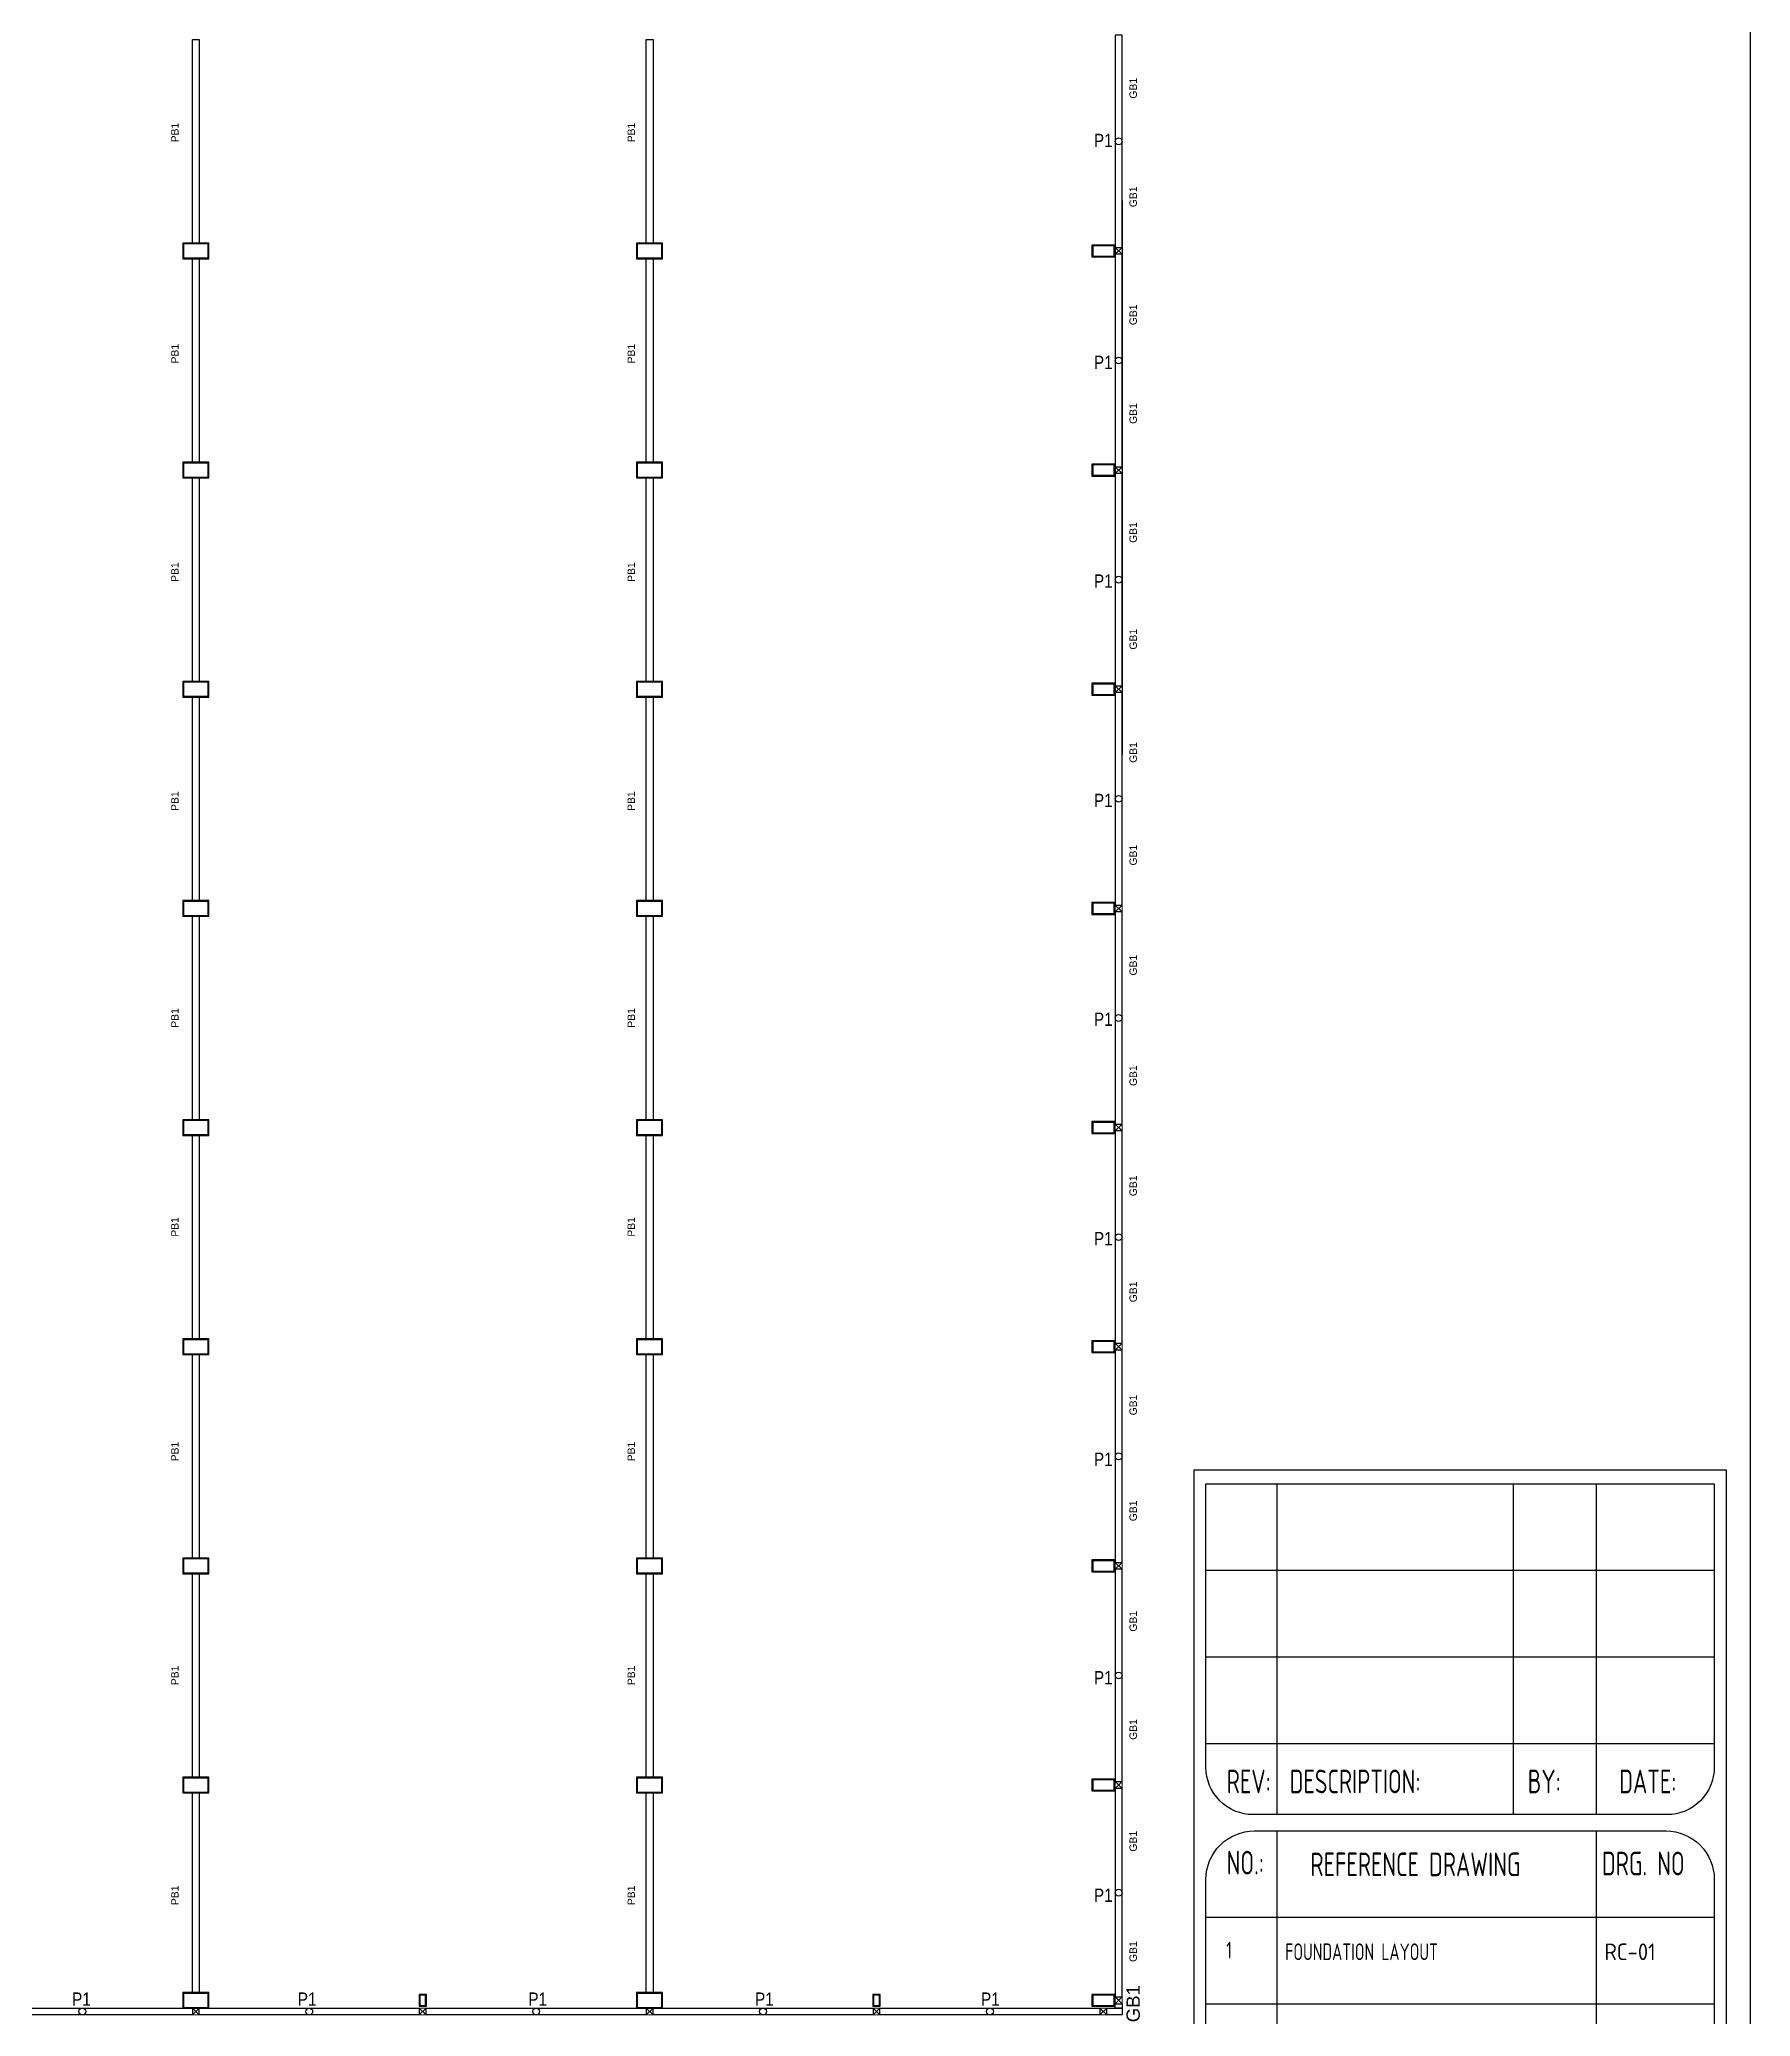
# Model space of a CAD drawing. Header units: inches. Extents: x -605 to 2991212, y -2872845 to 0.
# Drawn here: x 2509569 to 2567330, y -2287136 to -2220385 of the extents above; entities that cross this region are included whole.
import ezdxf
from ezdxf.enums import TextEntityAlignment as Align

# ---------------------------------------------------------------- set-up
doc = ezdxf.new("R2010")
doc.units = ezdxf.units.IN
doc.header["$LTSCALE"] = 600
doc.header["$MEASUREMENT"] = 0
for name, color, linetype, lineweight in [('PV_MASONRY', 10, 'Continuous', 0), ('PV_TEXT_ROMANS', 7, 'Continuous', 0), ('rRCC 2', 40, 'Continuous', 15), ('rSHEET', 2, 'Continuous', 30)]:
    doc.layers.add(name, color=color, linetype=linetype, lineweight=lineweight)
doc.layers.add('see level', color=2, linetype='Continuous')
doc.styles.add('J.P', font='ARIALN.TTF')
doc.styles.get("Standard").update_dxf_attribs({"font": 'arial.ttf'})
doc.styles.add('TEXT3 0.75NA', font='geniso.shx', dxfattribs={"width": 0.75})

msp = doc.modelspace()

# ---------------------------------------------------------------- linework, layer by layer
at = {"color": 1, "linetype": 'ByBlock'}
for points in [[(2514729.8, -2220385.5), (2514959.8, -2220385.5), (2514959.8, -2227260.5), (2514729.8, -2227260.5)], [(2530049.8, -2220385.5), (2530279.8, -2220385.5), (2530279.8, -2227260.5), (2530049.8, -2227260.5)], [(2545884.8, -2227408), (2546114.8, -2227408), (2546114.8, -2220238), (2545884.8, -2220238)], [(2514729.8, -2227785.5), (2514959.8, -2227785.5), (2514959.8, -2234660.5), (2514729.8, -2234660.5)], [(2530049.8, -2227785.5), (2530279.8, -2227785.5), (2530279.8, -2234660.5), (2530049.8, -2234660.5)], [(2545884.8, -2234808), (2546114.8, -2234808), (2546114.8, -2227638), (2545884.8, -2227638)], [(2514729.8, -2235185.5), (2514959.8, -2235185.5), (2514959.8, -2242060.5), (2514729.8, -2242060.5)], [(2530049.8, -2235185.5), (2530279.8, -2235185.5), (2530279.8, -2242060.5), (2530049.8, -2242060.5)], [(2545884.8, -2242208), (2546114.8, -2242208), (2546114.8, -2235038), (2545884.8, -2235038)], [(2514729.8, -2242585.5), (2514959.8, -2242585.5), (2514959.8, -2249460.5), (2514729.8, -2249460.5)], [(2530049.8, -2242585.5), (2530279.8, -2242585.5), (2530279.8, -2249460.5), (2530049.8, -2249460.5)], [(2545884.8, -2249608), (2546114.8, -2249608), (2546114.8, -2242438), (2545884.8, -2242438)], [(2514729.8, -2249985.5), (2514959.8, -2249985.5), (2514959.8, -2256860.5), (2514729.8, -2256860.5)], [(2530049.8, -2249985.5), (2530279.8, -2249985.5), (2530279.8, -2256860.5), (2530049.8, -2256860.5)], [(2545884.8, -2257008), (2546114.8, -2257008), (2546114.8, -2249838), (2545884.8, -2249838)], [(2514729.8, -2257385.5), (2514959.8, -2257385.5), (2514959.8, -2264260.5), (2514729.8, -2264260.5)], [(2530049.8, -2257385.5), (2530279.8, -2257385.5), (2530279.8, -2264260.5), (2530049.8, -2264260.5)], [(2545884.8, -2264408), (2546114.8, -2264408), (2546114.8, -2257238), (2545884.8, -2257238)], [(2514729.8, -2264785.5), (2514959.8, -2264785.5), (2514959.8, -2271660.5), (2514729.8, -2271660.5)], [(2530049.8, -2264785.5), (2530279.8, -2264785.5), (2530279.8, -2271660.5), (2530049.8, -2271660.5)], [(2545884.8, -2271808), (2546114.8, -2271808), (2546114.8, -2264638), (2545884.8, -2264638)], [(2514729.8, -2272185.5), (2514959.8, -2272185.5), (2514959.8, -2279060.5), (2514729.8, -2279060.5)], [(2530049.8, -2272185.5), (2530279.8, -2272185.5), (2530279.8, -2279060.5), (2530049.8, -2279060.5)], [(2545884.8, -2279208), (2546114.8, -2279208), (2546114.8, -2272038), (2545884.8, -2272038)], [(2545884.8, -2286477.9), (2546114.8, -2286477.9), (2546114.8, -2279438), (2545884.8, -2279438)], [(2514729.8, -2279585.5), (2514959.8, -2279585.5), (2514959.8, -2286330.4), (2514729.8, -2286330.4)], [(2530049.8, -2279585.5), (2530279.8, -2279585.5), (2530279.8, -2286330.4), (2530049.8, -2286330.4)], [(2507299.8, -2286855.4), (2514729.8, -2286855.4), (2514729.8, -2287085.4), (2507299.8, -2287085.4)], [(2514959.8, -2286855.4), (2522389.8, -2286855.4), (2522389.8, -2287085.4), (2514959.8, -2287085.4)], [(2522619.8, -2286855.4), (2530049.8, -2286855.4), (2530049.8, -2287085.4), (2522619.8, -2287085.4)], [(2530279.8, -2286855.4), (2537709.8, -2286855.4), (2537709.8, -2287085.4), (2530279.8, -2287085.4)], [(2537939.8, -2286855.4), (2545369.8, -2286855.4), (2545369.8, -2287085.4), (2537939.8, -2287085.4)], [(2545599.8, -2286855.4), (2546114.8, -2286855.4), (2546114.8, -2287085.4), (2545599.8, -2287085.4)], [(2545884.8, -2286707.9), (2546114.8, -2286707.9), (2546114.8, -2286855.4), (2545884.8, -2286855.4)]]:
    msp.add_lwpolyline(points, close=True, dxfattribs=at)
at = {"color": 6, "linetype": 'ByBlock'}
for points in [[(2515284.8, -2227785.5), (2515284.8, -2227260.5), (2514404.8, -2227260.5), (2514404.8, -2227785.5)], [(2530604.8, -2227785.5), (2530604.8, -2227260.5), (2529724.8, -2227260.5), (2529724.8, -2227785.5)], [(2545869.8, -2227723), (2545869.8, -2227323), (2545099.8, -2227323), (2545099.8, -2227723)], [(2515284.8, -2235185.5), (2515284.8, -2234660.5), (2514404.8, -2234660.5), (2514404.8, -2235185.5)], [(2530604.8, -2235185.5), (2530604.8, -2234660.5), (2529724.8, -2234660.5), (2529724.8, -2235185.5)], [(2545869.8, -2235123), (2545869.8, -2234723), (2545099.8, -2234723), (2545099.8, -2235123)], [(2515284.8, -2242585.5), (2515284.8, -2242060.5), (2514404.8, -2242060.5), (2514404.8, -2242585.5)], [(2530604.8, -2242585.5), (2530604.8, -2242060.5), (2529724.8, -2242060.5), (2529724.8, -2242585.5)], [(2545869.8, -2242523), (2545869.8, -2242123), (2545099.8, -2242123), (2545099.8, -2242523)], [(2515284.8, -2249985.5), (2515284.8, -2249460.5), (2514404.8, -2249460.5), (2514404.8, -2249985.5)], [(2530604.8, -2249985.5), (2530604.8, -2249460.5), (2529724.8, -2249460.5), (2529724.8, -2249985.5)], [(2545869.8, -2249923), (2545869.8, -2249523), (2545099.8, -2249523), (2545099.8, -2249923)], [(2515284.8, -2257385.5), (2515284.8, -2256860.5), (2514404.8, -2256860.5), (2514404.8, -2257385.5)], [(2530604.8, -2257385.5), (2530604.8, -2256860.5), (2529724.8, -2256860.5), (2529724.8, -2257385.5)], [(2545869.8, -2257323), (2545869.8, -2256923), (2545099.8, -2256923), (2545099.8, -2257323)], [(2515284.8, -2264785.5), (2515284.8, -2264260.5), (2514404.8, -2264260.5), (2514404.8, -2264785.5)], [(2530604.8, -2264785.5), (2530604.8, -2264260.5), (2529724.8, -2264260.5), (2529724.8, -2264785.5)], [(2545869.8, -2264723), (2545869.8, -2264323), (2545099.8, -2264323), (2545099.8, -2264723)], [(2515284.8, -2272185.5), (2515284.8, -2271660.5), (2514404.8, -2271660.5), (2514404.8, -2272185.5)], [(2530604.8, -2272185.5), (2530604.8, -2271660.5), (2529724.8, -2271660.5), (2529724.8, -2272185.5)], [(2545869.8, -2272123), (2545869.8, -2271723), (2545099.8, -2271723), (2545099.8, -2272123)], [(2515284.8, -2279585.5), (2515284.8, -2279060.5), (2514404.8, -2279060.5), (2514404.8, -2279585.5)], [(2530604.8, -2279585.5), (2530604.8, -2279060.5), (2529724.8, -2279060.5), (2529724.8, -2279585.5)], [(2545869.8, -2279523), (2545869.8, -2279123), (2545099.8, -2279123), (2545099.8, -2279523)], [(2515284.8, -2286855.4), (2515284.8, -2286330.4), (2514404.8, -2286330.4), (2514404.8, -2286855.4)], [(2522629.8, -2286392.9), (2522379.8, -2286392.9), (2522379.8, -2286792.9), (2522629.8, -2286792.9)], [(2530604.8, -2286855.4), (2530604.8, -2286330.4), (2529724.8, -2286330.4), (2529724.8, -2286855.4)], [(2537949.8, -2286392.9), (2537699.8, -2286392.9), (2537699.8, -2286792.9), (2537949.8, -2286792.9)], [(2545869.8, -2286792.9), (2545869.8, -2286392.9), (2545099.8, -2286392.9), (2545099.8, -2286792.9)]]:
    msp.add_lwpolyline(points, close=True, dxfattribs=at)
at = {"color": 3, "linetype": 'ByBlock'}
for points in [[(2515259.8, -2227760.5), (2515259.8, -2227285.5), (2514429.8, -2227285.5), (2514429.8, -2227760.5)], [(2530579.8, -2227760.5), (2530579.8, -2227285.5), (2529749.8, -2227285.5), (2529749.8, -2227760.5)], [(2545844.8, -2227698), (2545844.8, -2227348), (2545124.8, -2227348), (2545124.8, -2227698)], [(2515259.8, -2235160.5), (2515259.8, -2234685.5), (2514429.8, -2234685.5), (2514429.8, -2235160.5)], [(2530579.8, -2235160.5), (2530579.8, -2234685.5), (2529749.8, -2234685.5), (2529749.8, -2235160.5)], [(2545844.8, -2235098), (2545844.8, -2234748), (2545124.8, -2234748), (2545124.8, -2235098)], [(2515259.8, -2242560.5), (2515259.8, -2242085.5), (2514429.8, -2242085.5), (2514429.8, -2242560.5)], [(2530579.8, -2242560.5), (2530579.8, -2242085.5), (2529749.8, -2242085.5), (2529749.8, -2242560.5)], [(2545844.8, -2242498), (2545844.8, -2242148), (2545124.8, -2242148), (2545124.8, -2242498)], [(2515259.8, -2249960.5), (2515259.8, -2249485.5), (2514429.8, -2249485.5), (2514429.8, -2249960.5)], [(2530579.8, -2249960.5), (2530579.8, -2249485.5), (2529749.8, -2249485.5), (2529749.8, -2249960.5)], [(2545844.8, -2249898), (2545844.8, -2249548), (2545124.8, -2249548), (2545124.8, -2249898)], [(2515259.8, -2257360.5), (2515259.8, -2256885.5), (2514429.8, -2256885.5), (2514429.8, -2257360.5)], [(2530579.8, -2257360.5), (2530579.8, -2256885.5), (2529749.8, -2256885.5), (2529749.8, -2257360.5)], [(2545844.8, -2257298), (2545844.8, -2256948), (2545124.8, -2256948), (2545124.8, -2257298)], [(2515259.8, -2264760.5), (2515259.8, -2264285.5), (2514429.8, -2264285.5), (2514429.8, -2264760.5)], [(2530579.8, -2264760.5), (2530579.8, -2264285.5), (2529749.8, -2264285.5), (2529749.8, -2264760.5)], [(2545844.8, -2264698), (2545844.8, -2264348), (2545124.8, -2264348), (2545124.8, -2264698)], [(2515259.8, -2272160.5), (2515259.8, -2271685.5), (2514429.8, -2271685.5), (2514429.8, -2272160.5)], [(2530579.8, -2272160.5), (2530579.8, -2271685.5), (2529749.8, -2271685.5), (2529749.8, -2272160.5)], [(2545844.8, -2272098), (2545844.8, -2271748), (2545124.8, -2271748), (2545124.8, -2272098)], [(2515259.8, -2279560.5), (2515259.8, -2279085.5), (2514429.8, -2279085.5), (2514429.8, -2279560.5)], [(2530579.8, -2279560.5), (2530579.8, -2279085.5), (2529749.8, -2279085.5), (2529749.8, -2279560.5)], [(2545844.8, -2279498), (2545844.8, -2279148), (2545124.8, -2279148), (2545124.8, -2279498)], [(2515259.8, -2286830.4), (2515259.8, -2286355.4), (2514429.8, -2286355.4), (2514429.8, -2286830.4)], [(2522604.8, -2286417.9), (2522404.8, -2286417.9), (2522404.8, -2286767.9), (2522604.8, -2286767.9)], [(2530579.8, -2286830.4), (2530579.8, -2286355.4), (2529749.8, -2286355.4), (2529749.8, -2286830.4)], [(2537924.8, -2286417.9), (2537724.8, -2286417.9), (2537724.8, -2286767.9), (2537924.8, -2286767.9)], [(2545844.8, -2286767.9), (2545844.8, -2286417.9), (2545124.8, -2286417.9), (2545124.8, -2286767.9)]]:
    msp.add_lwpolyline(points, close=True, dxfattribs=at)
at = {"color": 8, "linetype": 'ByBlock'}
for centre in [(2545999.8, -2223823), (2545999.8, -2223823), (2545999.8, -2231223), (2545999.8, -2231223), (2545999.8, -2238623), (2545999.8, -2238623), (2545999.8, -2246023), (2545999.8, -2246023), (2545999.8, -2253423), (2545999.8, -2253423), (2545999.8, -2260823), (2545999.8, -2260823), (2545999.8, -2268223), (2545999.8, -2268223), (2545999.8, -2275623), (2545999.8, -2275623), (2545999.8, -2282957.9), (2545999.8, -2282957.9), (2511014.8, -2286970.4), (2511014.8, -2286970.4), (2518674.8, -2286970.4), (2518674.8, -2286970.4), (2526334.8, -2286970.4), (2526334.8, -2286970.4), (2533994.8, -2286970.4), (2533994.8, -2286970.4), (2541654.8, -2286970.4), (2541654.8, -2286970.4)]:
    msp.add_circle(centre, 115, dxfattribs=at)
at = {"layer": 'PV_MASONRY'}
for points in [[(2546114.8, -2225823), (2546114.8, -2244023)], [(2546114.8, -2248023), (2546114.8, -2273933)]]:
    msp.add_lwpolyline(points, dxfattribs=at)
at = {"layer": 'rRCC 2', "color": 6}
for p, q in [((2546114.8, -2227408), (2545884.8, -2227638)), ((2546114.8, -2227638), (2545884.8, -2227408)), ((2546114.8, -2234808), (2545884.8, -2235038)), ((2546114.8, -2235038), (2545884.8, -2234808)), ((2546114.8, -2242208), (2545884.8, -2242438)), ((2546114.8, -2242438), (2545884.8, -2242208)), ((2546114.8, -2249608), (2545884.8, -2249838)), ((2546114.8, -2249838), (2545884.8, -2249608)), ((2546114.8, -2257008), (2545884.8, -2257238)), ((2546114.8, -2257238), (2545884.8, -2257008)), ((2546114.8, -2264408), (2545884.8, -2264638)), ((2546114.8, -2264638), (2545884.8, -2264408)), ((2546114.8, -2271808), (2545884.8, -2272038)), ((2546114.8, -2272038), (2545884.8, -2271808)), ((2546114.8, -2279208), (2545884.8, -2279438)), ((2546114.8, -2279438), (2545884.8, -2279208)), ((2514959.8, -2286855.4), (2514729.8, -2287085.4)), ((2514959.8, -2287085.4), (2514729.8, -2286855.4)), ((2522619.8, -2286855.4), (2522389.8, -2287085.4)), ((2522619.8, -2287085.4), (2522389.8, -2286855.4)), ((2530279.8, -2286855.4), (2530049.8, -2287085.4)), ((2530279.8, -2287085.4), (2530049.8, -2286855.4)), ((2537939.8, -2286855.4), (2537709.8, -2287085.4)), ((2537939.8, -2287085.4), (2537709.8, -2286855.4)), ((2545599.8, -2286855.4), (2545369.8, -2287085.4)), ((2545599.8, -2287085.4), (2545369.8, -2286855.4)), ((2546114.8, -2286477.9), (2545884.8, -2286707.9)), ((2546114.8, -2286707.9), (2545884.8, -2286477.9))]:
    msp.add_line(p, q, dxfattribs=at)
for points in [[(2546114.8, -2227408), (2545884.8, -2227408), (2545884.8, -2227638), (2546114.8, -2227638)], [(2546114.8, -2234808), (2545884.8, -2234808), (2545884.8, -2235038), (2546114.8, -2235038)], [(2546114.8, -2242208), (2545884.8, -2242208), (2545884.8, -2242438), (2546114.8, -2242438)], [(2546114.8, -2249608), (2545884.8, -2249608), (2545884.8, -2249838), (2546114.8, -2249838)], [(2546114.8, -2257008), (2545884.8, -2257008), (2545884.8, -2257238), (2546114.8, -2257238)], [(2546114.8, -2264408), (2545884.8, -2264408), (2545884.8, -2264638), (2546114.8, -2264638)], [(2546114.8, -2271808), (2545884.8, -2271808), (2545884.8, -2272038), (2546114.8, -2272038)], [(2546114.8, -2279208), (2545884.8, -2279208), (2545884.8, -2279438), (2546114.8, -2279438)], [(2514959.8, -2286855.4), (2514729.8, -2286855.4), (2514729.8, -2287085.4), (2514959.8, -2287085.4)], [(2522619.8, -2286855.4), (2522389.8, -2286855.4), (2522389.8, -2287085.4), (2522619.8, -2287085.4)], [(2530279.8, -2286855.4), (2530049.8, -2286855.4), (2530049.8, -2287085.4), (2530279.8, -2287085.4)], [(2537939.8, -2286855.4), (2537709.8, -2286855.4), (2537709.8, -2287085.4), (2537939.8, -2287085.4)], [(2545599.8, -2286855.4), (2545369.8, -2286855.4), (2545369.8, -2287085.4), (2545599.8, -2287085.4)], [(2546114.8, -2286477.9), (2545884.8, -2286477.9), (2545884.8, -2286707.9), (2546114.8, -2286707.9)]]:
    msp.add_lwpolyline(points, close=True, dxfattribs=at)
at = {"layer": 'rSHEET'}
for p, q in [((2551342.9, -2269148.8), (2551342.9, -2280321.9)), ((2559323.7, -2269148.8), (2559323.7, -2280321.9)), ((2562116.9, -2269148.8), (2562116.9, -2280321.9)), ((2566107.3, -2272075.1), (2548948.6, -2272075.1)), ((2566107.3, -2275001.3), (2548948.6, -2275001.3)), ((2566107.3, -2277927.6), (2548948.6, -2277927.6)), ((2551342.9, -2280874.1), (2551342.9, -2292047.2)), ((2562116.9, -2280874.1), (2562116.9, -2292047.2)), ((2566107.3, -2283800.4), (2548948.6, -2283800.4)), ((2566107.3, -2286726.7), (2548948.6, -2286726.7))]:
    msp.add_line(p, q, dxfattribs=at)
for points in [[(2567329.6, -2337448.6), (2567329.6, -2199967, 0.4142136), (2566313.7, -2198951.1), (2470488, -2198951.1, 0.4142136), (2469472.2, -2199967), (2469472.2, -2337448.6, 0.4142136), (2470488, -2338464.4), (2566313.7, -2338464.4, 0.4142136)], [(2548549.6, -2268685), (2566506.4, -2268685), (2566506.4, -2336178.3, -0.4142136), (2564910.2, -2337774.4), (2550145.8, -2337774.4, -0.4142136), (2548549.6, -2336178.3)], [(2566107.3, -2269148.8), (2566107.3, -2278725.7, -0.4142136), (2564511.2, -2280321.9), (2550544.8, -2280321.9, -0.4142136), (2548948.6, -2278725.7), (2548948.6, -2269148.8)], [(2566107.3, -2282502.2), (2566107.3, -2290451, -0.4142136), (2564511.2, -2292047.2), (2550544.8, -2292047.2, -0.4142136), (2548948.6, -2290451), (2548948.6, -2282502.2, -0.4142136), (2550576.8, -2280874.1), (2564479.2, -2280874.1, -0.4142136)]]:
    msp.add_lwpolyline(points, format="xyb", close=True, dxfattribs=at)
at = {"layer": 'see level', "color": 1, "linetype": 'ByBlock'}
for points in [[(2545884.8, -2225823), (2545884.8, -2244526.7)], [(2546114.8, -2225823), (2546114.8, -2244523)]]:
    msp.add_lwpolyline(points, dxfattribs=at)

# ---------------------------------------------------------------- texts
at = {"layer": 'PV_TEXT_ROMANS', "char_height": 450, "width": 2135.966, "attachment_point": 1, "style": 'J.P'}
for insert in [(2544412.4, -2223568.2), (2544412.4, -2231061.2), (2544412.4, -2238445), (2544412.4, -2245851.6), (2544412.4, -2253240.9), (2544412.4, -2260648.2), (2544412.4, -2268099.1), (2544412.4, -2275473.7), (2544412.4, -2282819), (2509916.6, -2286327.1), (2517535.9, -2286327.1), (2525320.7, -2286327.1), (2532972.2, -2286327.1), (2540600.2, -2286327.1)]:
    msp.add_mtext('\\pxqc;P1', dxfattribs=dict(at, insert=insert))
at = {"layer": 'rRCC 2'}
for s, height, p in [('GB1', 250, (2546489.8, -2222030.5)), ('PB1', 250, (2514139.5, -2223525.5)), ('PB1', 250, (2529545.2, -2223525.5)), ('GB1', 250, (2546489.8, -2225696.7)), ('GB1', 250, (2546489.8, -2229679.1)), ('PB1', 250, (2514139.5, -2230991.5)), ('PB1', 250, (2529545.2, -2230991.5)), ('GB1', 250, (2546489.8, -2233014.6)), ('GB1', 250, (2546489.8, -2237031.6)), ('PB1', 250, (2514139.5, -2238366.3)), ('PB1', 250, (2529545.2, -2238366.3)), ('GB1', 250, (2546489.8, -2240636.2)), ('GB1', 250, (2546489.8, -2244458.2)), ('PB1', 250, (2514139.5, -2246098.8)), ('PB1', 250, (2529545.2, -2246098.8)), ('GB1', 250, (2546489.8, -2247924.6)), ('GB1', 250, (2546489.8, -2251638)), ('PB1', 250, (2514139.5, -2253421.9)), ('PB1', 250, (2529545.2, -2253421.9)), ('GB1', 250, (2546489.8, -2255371)), ('GB1', 250, (2546489.8, -2259089.2)), ('PB1', 250, (2514139.5, -2260476.2)), ('PB1', 250, (2529545.2, -2260476.2)), ('GB1', 250, (2546489.8, -2262672.1)), ('GB1', 250, (2546489.8, -2266491.1)), ('PB1', 250, (2514139.5, -2268061)), ('PB1', 250, (2529545.2, -2268061)), ('GB1', 250, (2546489.8, -2270065.7)), ('GB1', 250, (2546489.8, -2273794.3)), ('PB1', 250, (2514139.5, -2275619.8)), ('PB1', 250, (2529545.2, -2275619.8)), ('GB1', 250, (2546489.8, -2277445.6)), ('GB1', 250, (2546489.8, -2281220.8)), ('PB1', 250, (2514139.5, -2283046.3)), ('PB1', 250, (2529545.2, -2283046.3)), ('GB1', 250, (2546489.8, -2284946.1)), ('GB1', 450, (2546489.8, -2286704.1))]:
    msp.add_text(s, height=height, rotation=90, dxfattribs=at).set_placement(p, align=Align.MIDDLE_CENTER)
at = {"layer": 'rSHEET', "style": 'TEXT3 0.75NA', "width": 0.75}
for s, height, p in [('REV:', 798.08, (2549648, -2279600.2)), ('DESCRIPTION:', 798.078, (2551775.5, -2279600.2)), ('BY:', 798.08, (2559811.7, -2279600.2)), ('DATE:', 798.08, (2562899.1, -2279600.2)), ('NO.:', 798.08, (2549648, -2282342.4)), ('REFERENCE DRAWING', 798.078, (2552473.9, -2282400.6)), ('DRG. NO', 798.08, (2562317.1, -2282371.3)), ('1', 564.3, (2549632.2, -2285178.2)), ('FOUNDATION LAYOUT', 564.298, (2551625.5, -2285235.4))]:
    msp.add_text(s, height=height, dxfattribs=at).set_placement(p)
at = {"layer": 'rSHEET', "style": 'TEXT3 0.75NA'}
msp.add_text('RC-01', height=564.3, dxfattribs=at).set_placement((2562399.5, -2285235.4))

doc.saveas('drawing.dxf')
